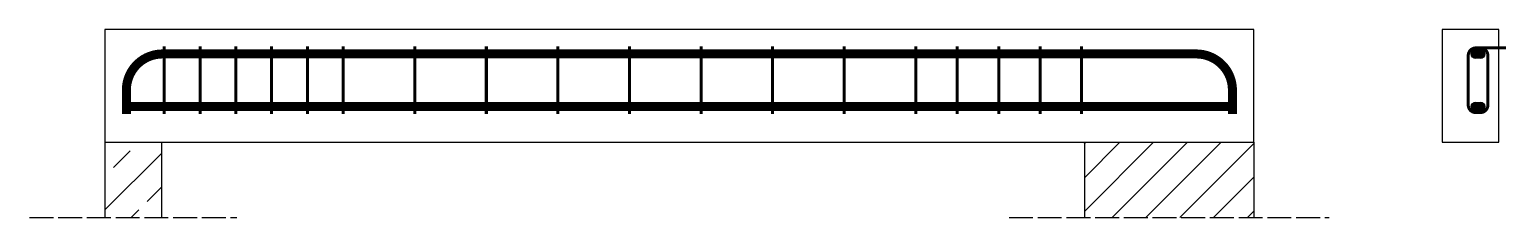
# Model space of a CAD drawing. Header units: millimetres. Extents: x -200 to 3723, y -200 to 300.
import ezdxf

# ---------------------------------------------------------------- set-up
doc = ezdxf.new("R2010")
doc.units = ezdxf.units.MM
doc.header["$LTSCALE"] = 50
doc.linetypes.add('DASHED', pattern=[1.524, 1.27, -0.254])
for name, color, linetype in [('KONEC-Kreskowanie', 7, 'Continuous'), ('KONEC-Obrys', 3, 'Continuous'), ('KONEC-Prety', 1, 'Continuous'), ('KONEC-Przerywana', 8, 'DASHED'), ('KONEC-Strzemiona', 6, 'Continuous')]:
    doc.layers.add(name, color=color, linetype=linetype)

msp = doc.modelspace()

# ---------------------------------------------------------------- hatches: boundary and pattern name
at = {"layer": 'KONEC-Kreskowanie'}
h = msp.add_hatch(color=256, dxfattribs=at)
h.dxf.hatch_style = 1
edge = h.paths.add_edge_path()
edge.add_arc((3639, 235), 12, 0, 360)
h = msp.add_hatch(color=256, dxfattribs=at)
h.dxf.hatch_style = 1
edge = h.paths.add_edge_path()
edge.add_arc((3651, 235), 12, 0, 360)
h = msp.add_hatch(color=256, dxfattribs=at)
h.dxf.hatch_style = 1
edge = h.paths.add_edge_path()
edge.add_arc((3639, 95), 12, 0, 360)
h = msp.add_hatch(color=256, dxfattribs=at)
h.dxf.hatch_style = 1
edge = h.paths.add_edge_path()
edge.add_arc((3651, 95), 12, 0, 360)
h = msp.add_hatch(dxfattribs=at)
h.set_pattern_fill('ANSI33', color=256, scale=20)
h.paths.add_polyline_path([(0, 0), (0, -200), (150, -200), (150, 0)])
h = msp.add_hatch(dxfattribs=at)
h.set_pattern_fill('ANSI31', color=256, scale=20)
h.paths.add_polyline_path([(2600, 0), (2600, -200), (3050, -200), (3050, 0)])

# ---------------------------------------------------------------- linework, layer by layer
for centre in [(3639, 235), (3651, 235), (3639, 95), (3651, 95)]:
    msp.add_circle(centre, 12)
at = {"layer": 'KONEC-Obrys'}
for points in [[(0, 0), (150, 0), (2600, 0), (3050, 0), (3050, 300), (0, 300)], [(3550, 0), (3700, 0), (3700, 300), (3550, 300)]]:
    msp.add_lwpolyline(points, close=True, dxfattribs=at)
for points in [[(0, 0), (0, -200)], [(150, 0), (150, -200)], [(2600, 0), (2600, -200)], [(3050, 0), (3050, -200)]]:
    msp.add_lwpolyline(points, dxfattribs=at)
at = {"layer": 'KONEC-Prety'}
for points in [[(57, 75, 24, 24, 0), (57, 139, 24, 24, -0.414214), (153, 235, 24, 24, 0), (2897, 235, 24, 24, -0.414214), (2993, 139, 24, 24, 0), (2993, 75, 0, 0, 0)], [(3619, 151, 8, 8, 0), (3619, 231, 8, 8, -0.414214), (3639, 251, 8, 8, 0), (3651, 251, 8, 8, -0.414214), (3671, 231, 8, 8, 0), (3671, 99, 8, 8, -0.414214), (3651, 79, 8, 8, 0), (3639, 79, 8, 8, -0.414214), (3619, 99, 8, 8, 0), (3619, 231, 8, 8, -0.414214), (3639, 251, 8, 8, 0), (3719, 251, 8, 8, 0)], [(45, 95, 24, 24, 0), (3005, 95, 0, 0, 0)]]:
    msp.add_lwpolyline(points, format="xyseb", dxfattribs=at)
at = {"layer": 'KONEC-Przerywana'}
for points in [[(-200, -200), (350, -200)], [(2400, -200), (3250, -200)]]:
    msp.add_lwpolyline(points, dxfattribs=at)
at = {"layer": 'KONEC-Strzemiona'}
for points in [[(157.5, 75, 8, 8, 0), (157.5, 255, 0, 0, 0)], [(252.5, 75, 8, 8, 0), (252.5, 255, 0, 0, 0)], [(347.5, 75, 8, 8, 0), (347.5, 255, 0, 0, 0)], [(442.5, 75, 8, 8, 0), (442.5, 255, 0, 0, 0)], [(537.5, 75, 8, 8, 0), (537.5, 255, 0, 0, 0)], [(632.5, 75, 8, 8, 0), (632.5, 255, 0, 0, 0)], [(822.5, 75, 8, 8, 0), (822.5, 255, 0, 0, 0)], [(1012.5, 75, 8, 8, 0), (1012.5, 255, 0, 0, 0)], [(1202.5, 75, 8, 8, 0), (1202.5, 255, 0, 0, 0)], [(1392.5, 75, 8, 8, 0), (1392.5, 255, 0, 0, 0)], [(1582.5, 75, 8, 8, 0), (1582.5, 255, 0, 0, 0)], [(1772.5, 75, 8, 8, 0), (1772.5, 255, 0, 0, 0)], [(1962.5, 75, 8, 8, 0), (1962.5, 255, 0, 0, 0)], [(2152.5, 75, 8, 8, 0), (2152.5, 255, 0, 0, 0)], [(2262.5, 75, 8, 8, 0), (2262.5, 255, 0, 0, 0)], [(2372.5, 75, 8, 8, 0), (2372.5, 255, 0, 0, 0)], [(2482.5, 75, 8, 8, 0), (2482.5, 255, 0, 0, 0)], [(2592.5, 75, 8, 8, 0), (2592.5, 255, 0, 0, 0)]]:
    msp.add_lwpolyline(points, format="xyseb", dxfattribs=at)

doc.saveas('drawing.dxf')
